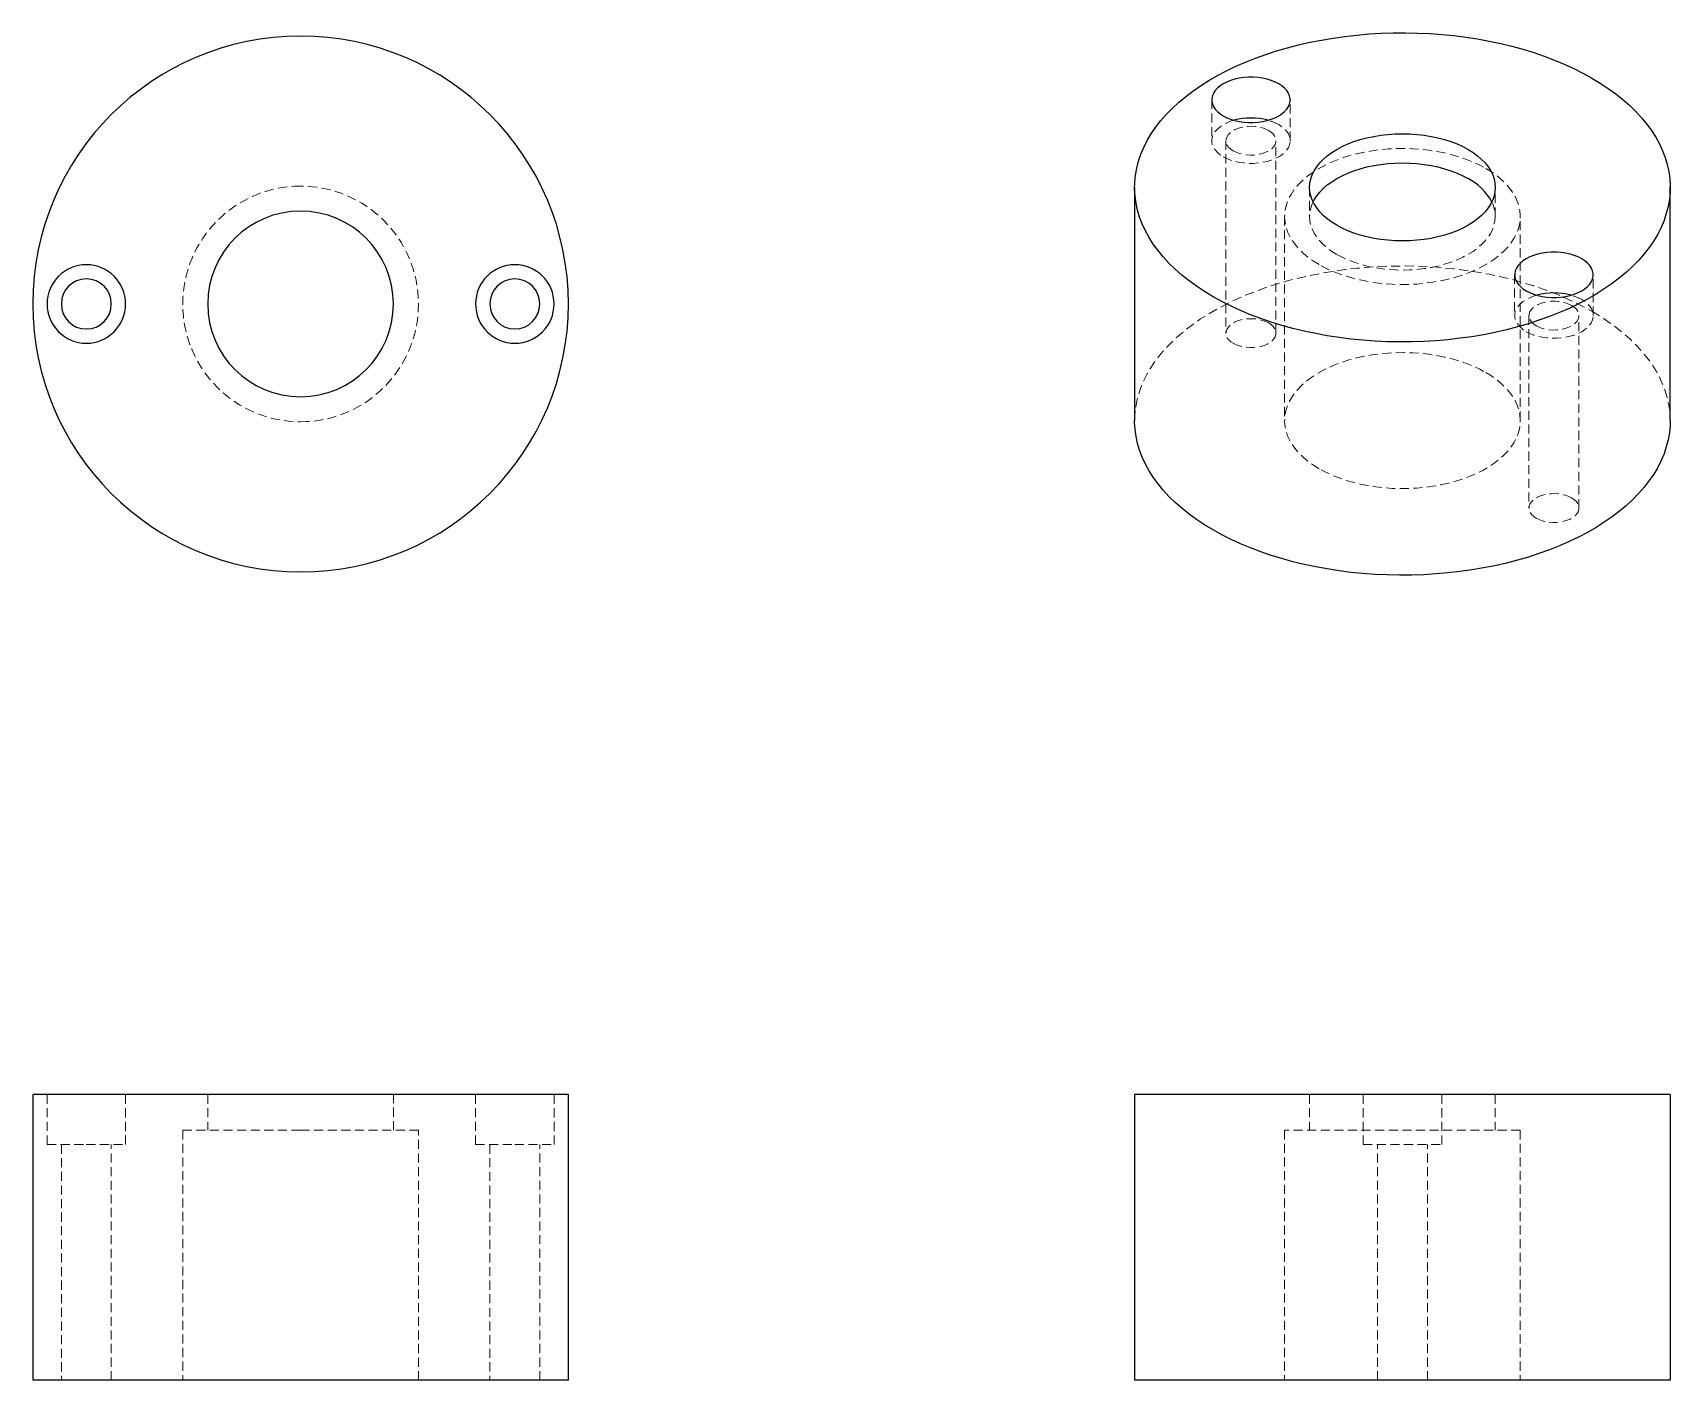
# Model space of a CAD drawing. Header units: millimetres. Extents: x 298 to 527, y 198 to 387.
import ezdxf

# ---------------------------------------------------------------- set-up
doc = ezdxf.new("R2010")
doc.units = ezdxf.units.MM
doc.linetypes.add('HIDDEN', pattern=[1.905, 1.27, -0.635])

msp = doc.modelspace()

# ---------------------------------------------------------------- linework, layer by layer
at = {"color": 7, "linetype": 'HIDDEN', "lineweight": 18}
for p, q in [((463.17, 377.46), (463.17, 371.74)), ((474.17, 371.74), (474.17, 377.46)), ((465.17, 371.74), (465.17, 344.8)), ((472.17, 344.8), (472.17, 371.74)), ((476.88, 365.21), (476.88, 361.13)), ((502.88, 361.13), (502.88, 365.21)), ((473.38, 361.13), (473.38, 332.55)), ((506.38, 332.55), (506.38, 361.13)), ((505.59, 352.96), (505.59, 347.25)), ((516.59, 347.25), (516.59, 352.96)), ((507.59, 347.25), (507.59, 320.3)), ((514.59, 320.3), (514.59, 347.25)), ((300.09, 238.17), (300.09, 231.17)), ((311.09, 231.17), (311.09, 238.17)), ((322.59, 238.17), (322.59, 233.17)), ((348.59, 233.17), (348.59, 238.17)), ((360.09, 238.17), (360.09, 231.17)), ((371.09, 231.17), (371.09, 238.17)), ((476.88, 238.17), (476.88, 233.17)), ((484.38, 231.17), (484.38, 238.17)), ((495.38, 231.17), (495.38, 238.17)), ((502.88, 238.17), (502.88, 233.17)), ((335.59, 233.17), (319.09, 233.17)), ((319.09, 233.17), (319.09, 198.17)), ((352.09, 233.17), (335.59, 233.17)), ((352.09, 198.17), (352.09, 233.17)), ((506.38, 233.17), (473.38, 233.17)), ((473.38, 233.17), (473.38, 198.17)), ((506.38, 233.17), (506.38, 198.17)), ((300.09, 231.17), (305.59, 231.17)), ((302.09, 231.17), (302.09, 198.17)), ((305.59, 231.17), (311.09, 231.17)), ((309.09, 198.17), (309.09, 231.17)), ((360.09, 231.17), (365.59, 231.17)), ((362.09, 231.17), (362.09, 198.17)), ((365.59, 231.17), (371.09, 231.17)), ((369.09, 198.17), (369.09, 231.17)), ((484.38, 231.17), (495.38, 231.17)), ((486.38, 198.17), (486.38, 231.17)), ((493.38, 198.17), (493.38, 231.17))]:
    msp.add_line(p, q, dxfattribs=at)
at = {"color": 7, "linetype": 'Continuous', "lineweight": 25}
for p, q in [((452.38, 365.21), (452.38, 332.55)), ((527.38, 332.55), (527.38, 365.21)), ((298.09, 238.17), (298.09, 198.17)), ((335.59, 238.17), (298.09, 238.17)), ((373.09, 238.17), (335.59, 238.17)), ((373.09, 198.17), (373.09, 238.17)), ((452.38, 238.17), (452.38, 198.17)), ((527.38, 238.17), (452.38, 238.17)), ((527.38, 238.17), (527.38, 198.17)), ((335.59, 198.17), (298.09, 198.17)), ((373.09, 198.17), (335.59, 198.17)), ((527.38, 198.17), (452.38, 198.17))]:
    msp.add_line(p, q, dxfattribs=at)
at = {"color": 7, "linetype": 'Continuous', "lineweight": 25, "flags": 128}
for points in [[(463.36, 349.9), (462.18, 350.62), (461.06, 351.36), (460, 352.13), (459, 352.93), (458.06, 353.75), (457.19, 354.6), (456.39, 355.47), (455.66, 356.36), (454.99, 357.27), (454.4, 358.19), (453.89, 359.13), (453.45, 360.09), (453.08, 361.05), (452.79, 362.02), (452.58, 363), (452.44, 363.98), (452.38, 364.96), (452.4, 365.95), (452.5, 366.93), (452.67, 367.91), (452.93, 368.89), (453.25, 369.86), (453.66, 370.81), (454.14, 371.76), (454.69, 372.69), (455.32, 373.61), (456.01, 374.51), (456.78, 375.39), (457.62, 376.25), (458.52, 377.08), (459.49, 377.9), (460.52, 378.68), (461.62, 379.44), (462.77, 380.17), (463.97, 380.86), (465.23, 381.53), (466.55, 382.16), (467.91, 382.75), (469.31, 383.31), (470.76, 383.83), (472.25, 384.32), (473.77, 384.76), (475.33, 385.16), (476.92, 385.53), (478.54, 385.84), (480.17, 386.12), (481.83, 386.35), (483.51, 386.54), (485.2, 386.69), (486.9, 386.79), (488.6, 386.85), (490.31, 386.86), (492.01, 386.82), (493.71, 386.75), (495.41, 386.62), (497.09, 386.46), (498.76, 386.24), (500.41, 385.99), (502.03, 385.69), (503.64, 385.35), (505.21, 384.97), (506.75, 384.54), (508.26, 384.08), (509.73, 383.58), (511.16, 383.04), (512.54, 382.46), (513.88, 381.85), (515.16, 381.2), (516.4, 380.52)], [(472.56, 379.7), (472.06, 379.96), (471.51, 380.17), (470.92, 380.35), (470.3, 380.49), (469.66, 380.58), (469, 380.63), (468.33, 380.63), (467.68, 380.58), (467.03, 380.49), (466.41, 380.35), (465.82, 380.17), (465.27, 379.96), (464.78, 379.7), (464.34, 379.42), (463.96, 379.1), (463.65, 378.76), (463.42, 378.4), (463.26, 378.03), (463.18, 377.65), (463.18, 377.27), (463.26, 376.88), (463.42, 376.51), (463.65, 376.15), (463.96, 375.81), (464.34, 375.5), (464.78, 375.21)], [(516.4, 380.52), (517.58, 379.81), (518.7, 379.06), (519.76, 378.29), (520.76, 377.49), (521.7, 376.67), (522.57, 375.82), (523.37, 374.95), (524.1, 374.06), (524.77, 373.15), (525.36, 372.23), (525.87, 371.29), (526.31, 370.34), (526.68, 369.37), (526.97, 368.4), (527.18, 367.42), (527.32, 366.44), (527.38, 365.46), (527.36, 364.47), (527.26, 363.49), (527.09, 362.51), (526.83, 361.53), (526.51, 360.57), (526.1, 359.61), (525.62, 358.66), (525.07, 357.73), (524.44, 356.81), (523.75, 355.91), (522.98, 355.03), (522.14, 354.17), (521.24, 353.34), (520.27, 352.53), (519.24, 351.74), (518.14, 350.98), (516.99, 350.26), (515.79, 349.56), (514.53, 348.89), (513.21, 348.26), (511.85, 347.67), (510.45, 347.11), (509, 346.59), (507.51, 346.1), (505.99, 345.66), (504.43, 345.26), (502.84, 344.9), (501.22, 344.58), (499.59, 344.3), (497.93, 344.07), (496.25, 343.88), (494.56, 343.73), (492.86, 343.63), (491.16, 343.58), (489.45, 343.56), (487.75, 343.6), (486.05, 343.68), (484.35, 343.8), (482.67, 343.97), (481, 344.18), (479.35, 344.43), (477.73, 344.73), (476.12, 345.07), (474.55, 345.45), (473.01, 345.88), (471.5, 346.34), (470.03, 346.84), (468.6, 347.38), (467.22, 347.96), (465.88, 348.57), (464.6, 349.22), (463.36, 349.9)], [(464.78, 375.21), (465.27, 374.96), (465.82, 374.74), (466.41, 374.56), (467.03, 374.43), (467.68, 374.33), (468.33, 374.29), (469, 374.29), (469.66, 374.33), (470.3, 374.43), (470.92, 374.56), (471.51, 374.74), (472.06, 374.96), (472.56, 375.21), (473, 375.5), (473.37, 375.81), (473.68, 376.15), (473.92, 376.51), (474.08, 376.88), (474.16, 377.27), (474.16, 377.65), (474.08, 378.03), (473.92, 378.4), (473.68, 378.76), (473.37, 379.1), (473, 379.42), (472.56, 379.7)], [(480.69, 359.9), (479.99, 360.34), (479.36, 360.8), (478.8, 361.29), (478.3, 361.8), (477.87, 362.34), (477.52, 362.89), (477.24, 363.46), (477.04, 364.04), (476.92, 364.62), (476.88, 365.21), (476.92, 365.8), (477.04, 366.38), (477.24, 366.96), (477.52, 367.53), (477.87, 368.08), (478.3, 368.62), (478.8, 369.13), (479.36, 369.62), (479.99, 370.08), (480.69, 370.52), (481.44, 370.92), (482.24, 371.28), (483.09, 371.61), (483.98, 371.9), (484.91, 372.14), (485.86, 372.35), (486.85, 372.51), (487.85, 372.62), (488.86, 372.69), (489.88, 372.72), (490.9, 372.69), (491.91, 372.62), (492.91, 372.51), (493.9, 372.35), (494.85, 372.14), (495.78, 371.9), (496.67, 371.61), (497.52, 371.28), (498.32, 370.92), (499.07, 370.52)], [(499.07, 370.52), (499.77, 370.08), (500.4, 369.62), (500.96, 369.13), (501.46, 368.62), (501.89, 368.08), (502.24, 367.53), (502.52, 366.96), (502.72, 366.38), (502.84, 365.8), (502.88, 365.21), (502.84, 364.62), (502.72, 364.04), (502.52, 363.46), (502.24, 362.89), (501.89, 362.34), (501.46, 361.8), (500.96, 361.29), (500.4, 360.8), (499.77, 360.34), (499.07, 359.9), (498.32, 359.5), (497.52, 359.14), (496.67, 358.81), (495.78, 358.52), (494.85, 358.28), (493.9, 358.07), (492.91, 357.91), (491.91, 357.8), (490.9, 357.73), (489.88, 357.71), (488.86, 357.73), (487.85, 357.8), (486.85, 357.91), (485.86, 358.07), (484.91, 358.28), (483.98, 358.52), (483.09, 358.81), (482.24, 359.14), (481.44, 359.5), (480.69, 359.9)], [(477.37, 363.17), (477.52, 363.45), (477.87, 364), (478.3, 364.54), (478.8, 365.05), (479.36, 365.54), (479.99, 366), (480.69, 366.43), (481.44, 366.83), (482.24, 367.2), (483.09, 367.53), (483.98, 367.81), (484.91, 368.06), (485.86, 368.27), (486.85, 368.43), (487.85, 368.54), (488.86, 368.61), (489.88, 368.63), (490.9, 368.61), (491.91, 368.54), (492.91, 368.43), (493.9, 368.27), (494.85, 368.06), (495.78, 367.81), (496.67, 367.53), (497.52, 367.2), (498.32, 366.83), (499.07, 366.43)], [(514.98, 355.21), (514.49, 355.46), (513.94, 355.68), (513.35, 355.86), (512.73, 356), (512.08, 356.09), (511.43, 356.13), (510.76, 356.13), (510.1, 356.09), (509.46, 356), (508.84, 355.86), (508.25, 355.68), (507.7, 355.46), (507.2, 355.21), (506.76, 354.92), (506.39, 354.61), (506.08, 354.27), (505.84, 353.91), (505.68, 353.54), (505.6, 353.16), (505.6, 352.77), (505.68, 352.39), (505.84, 352.02), (506.08, 351.66), (506.39, 351.32), (506.76, 351.01), (507.2, 350.72)], [(507.2, 350.72), (507.7, 350.47), (508.25, 350.25), (508.84, 350.07), (509.46, 349.93), (510.1, 349.84), (510.76, 349.8), (511.43, 349.8), (512.08, 349.84), (512.73, 349.93), (513.35, 350.07), (513.94, 350.25), (514.49, 350.47), (514.98, 350.72), (515.42, 351.01), (515.8, 351.32), (516.11, 351.66), (516.34, 352.02), (516.5, 352.39), (516.58, 352.77), (516.58, 353.16), (516.5, 353.54), (516.34, 353.91), (516.11, 354.27), (515.8, 354.61), (515.42, 354.92), (514.98, 355.21)], [(463.36, 317.24), (462.18, 317.95), (461.06, 318.7), (460, 319.47), (459, 320.27), (458.06, 321.09), (457.19, 321.94), (456.39, 322.81), (455.66, 323.7), (454.99, 324.61), (454.4, 325.53), (453.89, 326.47), (453.45, 327.42), (453.08, 328.39), (452.79, 329.36), (452.58, 330.34), (452.44, 331.32), (452.38, 332.3), (452.38, 332.55)], [(527.38, 332.55), (527.36, 331.81), (527.26, 330.83), (527.09, 329.85), (526.83, 328.87), (526.51, 327.9), (526.1, 326.95), (525.62, 326), (525.07, 325.07), (524.44, 324.15), (523.75, 323.25), (522.98, 322.37), (522.14, 321.51), (521.24, 320.68), (520.27, 319.86), (519.24, 319.08), (518.14, 318.32), (516.99, 317.59), (515.79, 316.9), (514.53, 316.23), (513.21, 315.6), (511.85, 315.01), (510.45, 314.45), (509, 313.93), (507.51, 313.44), (505.99, 313), (504.43, 312.6), (502.84, 312.23), (501.22, 311.92), (499.59, 311.64), (497.93, 311.41), (496.25, 311.22), (494.56, 311.07), (492.86, 310.97), (491.16, 310.91), (489.45, 310.9), (487.75, 310.94), (486.05, 311.01), (484.35, 311.14), (482.67, 311.3), (481, 311.52), (479.35, 311.77), (477.73, 312.07), (476.12, 312.41), (474.55, 312.79), (473.01, 313.22), (471.5, 313.68), (470.03, 314.18), (468.6, 314.72), (467.22, 315.3), (465.88, 315.91), (464.6, 316.56), (463.36, 317.24)]]:
    msp.add_lwpolyline(points, dxfattribs=at)
at = {"color": 7, "linetype": 'HIDDEN', "lineweight": 18, "flags": 128}
for points in [[(466.27, 374.6), (465.82, 374.46), (465.27, 374.24), (464.78, 373.99), (464.34, 373.7), (463.96, 373.38), (463.65, 373.04), (463.42, 372.69), (463.26, 372.31), (463.18, 371.93), (463.18, 371.55), (463.26, 371.17), (463.42, 370.8), (463.65, 370.44), (463.96, 370.1), (464.34, 369.78), (464.78, 369.5)], [(464.78, 369.5), (465.27, 369.24), (465.82, 369.02), (466.41, 368.85), (467.03, 368.71), (467.68, 368.62), (468.33, 368.57), (469, 368.57), (469.66, 368.62), (470.3, 368.71), (470.92, 368.85), (471.51, 369.02), (472.06, 369.24), (472.56, 369.5), (473, 369.78), (473.37, 370.1), (473.68, 370.44), (473.92, 370.8), (474.08, 371.17), (474.16, 371.55), (474.16, 371.93), (474.08, 372.31), (473.92, 372.69), (473.68, 373.04), (473.37, 373.38), (473, 373.7), (472.56, 373.99)], [(466.19, 370.31), (465.85, 370.54), (465.57, 370.8), (465.36, 371.07), (465.23, 371.37), (465.17, 371.67), (465.19, 371.97), (465.29, 372.26), (465.46, 372.55), (465.7, 372.82), (466.01, 373.06), (466.38, 373.27), (466.8, 373.45), (467.27, 373.59), (467.76, 373.69), (468.27, 373.75), (468.8, 373.76), (469.32, 373.73), (469.82, 373.65), (470.3, 373.53), (470.75, 373.37), (471.14, 373.17)], [(471.14, 373.17), (471.48, 372.94), (471.76, 372.69), (471.97, 372.41), (472.11, 372.12), (472.16, 371.82), (472.14, 371.51), (472.05, 371.22), (471.87, 370.93), (471.63, 370.67), (471.32, 370.42), (470.95, 370.21), (470.53, 370.03), (470.07, 369.89), (469.57, 369.79), (469.06, 369.73), (468.54, 369.72), (468.02, 369.76), (467.51, 369.83), (467.03, 369.95), (466.59, 370.12), (466.19, 370.31)], [(478.21, 354.39), (477.43, 354.88), (476.7, 355.4), (476.04, 355.94), (475.45, 356.51), (474.93, 357.1), (474.48, 357.71), (474.1, 358.34), (473.8, 358.99), (473.58, 359.64), (473.44, 360.3), (473.38, 360.96), (473.4, 361.63), (473.5, 362.29), (473.68, 362.95), (473.94, 363.59), (474.28, 364.23), (474.69, 364.85), (475.18, 365.45), (475.74, 366.03), (476.36, 366.59), (477.06, 367.12), (477.81, 367.62), (478.63, 368.09), (479.5, 368.53), (480.42, 368.93), (481.38, 369.29), (482.39, 369.62), (483.43, 369.9), (484.51, 370.13), (485.61, 370.33), (486.73, 370.48), (487.87, 370.58), (489.02, 370.64), (490.17, 370.65), (491.32, 370.62), (492.46, 370.54), (493.59, 370.41), (494.7, 370.24), (495.79, 370.02), (496.85, 369.76), (497.88, 369.46), (498.87, 369.12), (499.81, 368.74), (500.7, 368.32), (501.55, 367.86)], [(501.55, 367.86), (502.33, 367.38), (503.06, 366.86), (503.72, 366.32), (504.31, 365.75), (504.83, 365.15), (505.28, 364.54), (505.66, 363.91), (505.96, 363.27), (506.18, 362.62), (506.32, 361.96), (506.38, 361.29), (506.36, 360.63), (506.26, 359.97), (506.08, 359.31), (505.82, 358.66), (505.48, 358.03), (505.07, 357.41), (504.58, 356.8), (504.02, 356.22), (503.4, 355.66), (502.7, 355.13), (501.95, 354.63), (501.13, 354.16), (500.26, 353.73), (499.34, 353.33), (498.38, 352.96), (497.37, 352.64), (496.33, 352.36), (495.25, 352.12), (494.15, 351.93), (493.03, 351.78), (491.89, 351.67), (490.74, 351.62), (489.59, 351.6), (488.44, 351.64), (487.3, 351.72), (486.17, 351.85), (485.06, 352.02), (483.97, 352.24), (482.91, 352.5), (481.88, 352.8), (480.89, 353.14), (479.95, 353.52), (479.06, 353.94), (478.21, 354.39)], [(480.69, 355.82), (479.99, 356.25), (479.36, 356.72), (478.8, 357.21), (478.3, 357.72), (477.87, 358.26), (477.52, 358.81), (477.24, 359.38), (477.04, 359.95), (476.92, 360.54), (476.88, 361.13), (476.92, 361.72), (477.04, 362.3), (477.24, 362.88), (477.37, 363.17)], [(502.39, 363.17), (502.52, 362.88), (502.72, 362.3), (502.84, 361.72), (502.88, 361.13), (502.84, 360.54), (502.72, 359.95), (502.52, 359.38), (502.24, 358.81), (501.89, 358.26), (501.46, 357.72), (500.96, 357.21), (500.4, 356.72), (499.77, 356.25), (499.07, 355.82), (498.32, 355.42), (497.52, 355.06), (496.67, 354.73), (495.78, 354.44), (494.85, 354.19), (493.9, 353.99), (492.91, 353.83), (491.91, 353.72), (490.9, 353.65), (489.88, 353.62), (488.86, 353.65), (487.85, 353.72), (486.85, 353.83), (485.86, 353.99), (484.91, 354.19), (483.98, 354.44), (483.09, 354.73), (482.24, 355.06), (481.44, 355.42), (480.69, 355.82)], [(452.38, 332.55), (452.4, 333.29), (452.5, 334.27), (452.67, 335.25), (452.93, 336.23), (453.25, 337.19), (453.66, 338.15), (454.14, 339.1), (454.69, 340.03), (455.32, 340.95), (456.01, 341.85), (456.78, 342.73), (457.62, 343.59), (458.52, 344.42), (459.49, 345.23), (460.52, 346.02), (461.62, 346.78), (462.77, 347.5), (463.97, 348.2), (465.23, 348.87), (466.55, 349.5), (467.91, 350.09), (469.31, 350.65), (470.76, 351.17), (472.25, 351.66), (473.77, 352.1), (475.33, 352.5), (476.92, 352.86), (478.54, 353.18), (480.17, 353.46), (481.83, 353.69), (483.51, 353.88), (485.2, 354.03), (486.9, 354.13), (488.6, 354.18), (490.31, 354.2), (492.01, 354.16), (493.71, 354.08), (495.41, 353.96), (497.09, 353.79), (498.76, 353.58), (500.41, 353.33), (502.03, 353.03), (503.64, 352.69), (505.21, 352.31), (506.75, 351.88), (508.26, 351.42), (509.73, 350.92), (511.16, 350.38), (512.54, 349.8), (513.88, 349.19), (515.16, 348.54), (516.4, 347.86)], [(508.7, 350.11), (508.25, 349.97), (507.7, 349.75), (507.2, 349.49), (506.76, 349.21), (506.39, 348.89), (506.08, 348.55), (505.84, 348.19), (505.68, 347.82), (505.6, 347.44), (505.6, 347.06), (505.68, 346.68), (505.84, 346.3), (506.08, 345.95), (506.39, 345.61), (506.76, 345.29), (507.2, 345)], [(507.2, 345), (507.7, 344.75), (508.25, 344.53), (508.84, 344.35), (509.46, 344.22), (510.1, 344.13), (510.76, 344.08), (511.43, 344.08), (512.08, 344.13), (512.73, 344.22), (513.35, 344.35), (513.94, 344.53), (514.49, 344.75), (514.98, 345), (515.42, 345.29), (515.8, 345.61), (516.11, 345.95), (516.34, 346.3), (516.5, 346.68), (516.58, 347.06), (516.58, 347.44), (516.5, 347.82), (516.34, 348.19), (516.11, 348.55), (515.8, 348.89), (515.42, 349.21), (514.98, 349.49)], [(508.62, 345.82), (508.28, 346.05), (508, 346.3), (507.79, 346.58), (507.65, 346.87), (507.6, 347.17), (507.62, 347.48), (507.71, 347.77), (507.89, 348.06), (508.13, 348.32), (508.44, 348.57), (508.81, 348.78), (509.23, 348.96), (509.69, 349.1), (510.19, 349.2), (510.7, 349.26), (511.22, 349.27), (511.74, 349.23), (512.25, 349.16), (512.73, 349.04), (513.17, 348.87), (513.57, 348.68)], [(513.57, 348.68), (513.91, 348.45), (514.19, 348.19), (514.4, 347.92), (514.53, 347.62), (514.59, 347.32), (514.57, 347.02), (514.47, 346.73), (514.3, 346.44), (514.06, 346.17), (513.75, 345.93), (513.38, 345.72), (512.96, 345.54), (512.49, 345.4), (512, 345.3), (511.49, 345.24), (510.96, 345.23), (510.44, 345.26), (509.94, 345.34), (509.46, 345.46), (509.01, 345.62), (508.62, 345.82)], [(471.14, 346.22), (470.75, 346.42), (470.3, 346.58), (469.82, 346.7), (469.32, 346.78), (468.8, 346.81), (468.27, 346.8), (467.76, 346.75), (467.27, 346.65), (466.8, 346.51), (466.38, 346.33), (466.01, 346.11), (465.7, 345.87), (465.46, 345.6), (465.29, 345.32), (465.19, 345.02), (465.17, 344.72), (465.23, 344.42), (465.36, 344.13), (465.57, 343.85), (465.85, 343.6), (466.19, 343.37)], [(516.4, 347.86), (517.58, 347.14), (518.7, 346.4), (519.76, 345.63), (520.76, 344.83), (521.7, 344.01), (522.57, 343.16), (523.37, 342.29), (524.1, 341.4), (524.77, 340.49), (525.36, 339.57), (525.87, 338.63), (526.31, 337.67), (526.68, 336.71), (526.97, 335.74), (527.18, 334.76), (527.32, 333.78), (527.38, 332.8), (527.38, 332.55)], [(466.19, 343.37), (466.59, 343.17), (467.03, 343.01), (467.51, 342.89), (468.02, 342.81), (468.54, 342.78), (469.06, 342.79), (469.57, 342.84), (470.07, 342.94), (470.53, 343.08), (470.95, 343.26), (471.32, 343.48), (471.63, 343.72), (471.87, 343.99), (472.05, 344.27), (472.14, 344.57), (472.16, 344.87), (472.11, 345.17), (471.97, 345.46), (471.76, 345.74), (471.48, 346), (471.14, 346.22)], [(478.21, 325.81), (477.43, 326.3), (476.7, 326.82), (476.04, 327.36), (475.45, 327.93), (474.93, 328.52), (474.48, 329.14), (474.1, 329.76), (473.8, 330.41), (473.58, 331.06), (473.44, 331.72), (473.38, 332.38), (473.4, 333.05), (473.5, 333.71), (473.68, 334.37), (473.94, 335.01), (474.28, 335.65), (474.69, 336.27), (475.18, 336.87), (475.74, 337.46), (476.36, 338.01), (477.06, 338.54), (477.81, 339.05), (478.63, 339.52), (479.5, 339.95), (480.42, 340.35), (481.38, 340.71), (482.39, 341.04), (483.43, 341.32), (484.51, 341.56), (485.61, 341.75), (486.73, 341.9), (487.87, 342), (489.02, 342.06), (490.17, 342.07), (491.32, 342.04), (492.46, 341.96), (493.59, 341.83), (494.7, 341.66), (495.79, 341.44), (496.85, 341.18), (497.88, 340.88), (498.87, 340.54), (499.81, 340.16), (500.7, 339.74), (501.55, 339.28)], [(501.55, 339.28), (502.33, 338.8), (503.06, 338.28), (503.72, 337.74), (504.31, 337.17), (504.83, 336.57), (505.28, 335.96), (505.66, 335.33), (505.96, 334.69), (506.18, 334.04), (506.32, 333.38), (506.38, 332.72), (506.36, 332.05), (506.26, 331.39), (506.08, 330.73), (505.82, 330.08), (505.48, 329.45), (505.07, 328.83), (504.58, 328.22), (504.02, 327.64), (503.4, 327.09), (502.7, 326.55), (501.95, 326.05), (501.13, 325.58), (500.26, 325.15), (499.34, 324.75), (498.38, 324.38), (497.37, 324.06), (496.33, 323.78), (495.25, 323.54), (494.15, 323.35), (493.03, 323.2), (491.89, 323.09), (490.74, 323.04), (489.59, 323.03), (488.44, 323.06), (487.3, 323.14), (486.17, 323.27), (485.06, 323.44), (483.97, 323.66), (482.91, 323.92), (481.88, 324.22), (480.89, 324.56), (479.95, 324.94), (479.06, 325.36), (478.21, 325.81)], [(513.57, 321.73), (513.17, 321.93), (512.73, 322.09), (512.25, 322.21), (511.74, 322.29), (511.22, 322.32), (510.7, 322.31), (510.19, 322.25), (509.69, 322.15), (509.23, 322.01), (508.81, 321.83), (508.44, 321.62), (508.13, 321.38), (507.89, 321.11), (507.71, 320.83), (507.62, 320.53), (507.6, 320.23), (507.65, 319.93), (507.79, 319.64), (508, 319.36), (508.28, 319.1), (508.62, 318.87)], [(508.62, 318.87), (509.01, 318.68), (509.46, 318.52), (509.94, 318.4), (510.44, 318.32), (510.96, 318.28), (511.49, 318.3), (512, 318.35), (512.49, 318.45), (512.96, 318.59), (513.38, 318.77), (513.75, 318.99), (514.06, 319.23), (514.3, 319.5), (514.47, 319.78), (514.57, 320.08), (514.59, 320.38), (514.53, 320.68), (514.4, 320.97), (514.19, 321.25), (513.91, 321.5), (513.57, 321.73)]]:
    msp.add_lwpolyline(points, dxfattribs=at)
at = {"color": 7, "linetype": 'Continuous', "lineweight": 25}
for centre, radius, start, end in [((335.59, 348.88), 37.5, 90, 270), ((335.59, 348.88), 37.5, 270, 90), ((468.67, 365.8), 9.12, 74.7594, 105.2406), ((495.5, 359.48), 7.82, 28.1348, 62.7729), ((335.59, 348.88), 13, 90, 270), ((335.59, 348.88), 13, 270, 90), ((305.59, 348.88), 5.5, 90, 270), ((305.59, 348.88), 5.5, 270, 90), ((365.59, 348.88), 5.5, 90, 270), ((365.59, 348.88), 5.5, 270, 90), ((305.59, 348.88), 3.5, 90, 270), ((305.59, 348.88), 3.5, 270, 90), ((365.59, 348.88), 3.5, 90, 270), ((365.59, 348.88), 3.5, 270, 90), ((511.09, 341.31), 9.12, 74.7594, 105.2406)]:
    msp.add_arc(centre, radius, start, end, dxfattribs=at)
at = {"color": 7, "linetype": 'HIDDEN', "lineweight": 18}
for centre, radius, start, end in [((469.35, 368.31), 6.52, 60.5757, 74.7905), ((335.59, 348.88), 16.5, 90, 270), ((335.59, 348.88), 16.5, 270, 90), ((511.78, 343.81), 6.52, 60.5757, 74.7905)]:
    msp.add_arc(centre, radius, start, end, dxfattribs=at)

doc.saveas('drawing.dxf')
